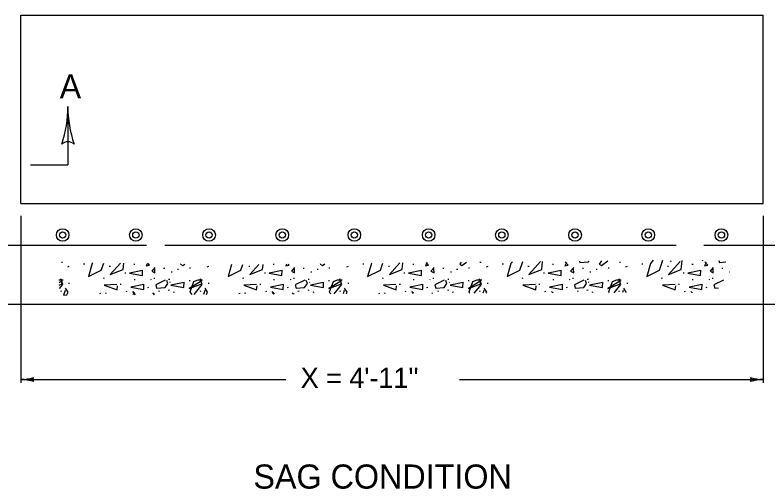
# Model space of a CAD drawing. Extents: x 1007 to 1035.5, y 1000.5 to 1021.5.
# Drawn here: x 1023.76 to 1031.24, y 1011.48 to 1016.2 of the extents above; entities that cross this region are included whole.
import ezdxf

# ---------------------------------------------------------------- set-up
doc = ezdxf.new("R2010")
doc.units = 0
doc.layers.add('Level 1', color=7, linetype='Continuous')

msp = doc.modelspace()

# ---------------------------------------------------------------- linework, layer by layer
at = {"layer": 'Level 1'}
for p, q in [((1023.8196, 1016.1964), (1031.1946, 1016.1964)), ((1023.8196, 1014.3214), (1023.8196, 1016.1964)), ((1031.1946, 1014.3214), (1031.1946, 1016.1964)), ((1024.2863, 1015.2878), (1024.2863, 1014.7066)), ((1023.9132, 1014.7066), (1024.2863, 1014.7066)), ((1023.8196, 1014.3214), (1031.1946, 1014.3214)), ((1023.8196, 1014.1985), (1023.8196, 1012.5367)), ((1031.1946, 1014.1985), (1031.1946, 1012.5367)), ((1023.4196, 1013.9063), (1025.068, 1013.9063)), ((1025.2503, 1013.9063), (1030.3305, 1013.9063)), ((1030.6042, 1013.9063), (1031.5946, 1013.9063)), ((1022.8196, 1013.3214), (1032.1946, 1013.3214)), ((1023.8196, 1012.5714), (1026.4516, 1012.5714)), ((1028.1756, 1012.5714), (1031.1946, 1012.5714))]:
    msp.add_line(p, q, dxfattribs=at)
for points in [[(1028.7035, 1013.7428), (1028.6888, 1013.724)], [(1028.7782, 1013.6587), (1028.8068, 1013.7439)], [(1028.9822, 1013.7441), (1028.8675, 1013.616)], [(1028.9942, 1013.6667), (1029.0027, 1013.746)], [(1029.2407, 1013.7348), (1029.2247, 1013.7015), (1029.2567, 1013.7095), (1029.2273, 1013.7428)], [(1029.3697, 1013.7499), (1029.3734, 1013.7363)], [(1029.3734, 1013.7363), (1029.4574, 1013.743)], [(1029.4574, 1013.743), (1029.4632, 1013.7509)], [(1029.5896, 1013.7523), (1029.5663, 1013.72)], [(1029.5877, 1013.704), (1029.6523, 1013.7529)], [(1030.1017, 1013.7578), (1030.0754, 1013.724)], [(1030.1648, 1013.6587), (1030.1984, 1013.7588)], [(1030.3688, 1013.7441), (1030.2541, 1013.616), (1030.3808, 1013.6667), (1030.3901, 1013.7534)], [(1030.2812, 1013.748), (1030.2705, 1013.7467)], [(1030.5953, 1013.7546), (1030.5847, 1013.7533)], [(1030.6273, 1013.7348), (1030.6113, 1013.7015), (1030.6433, 1013.7095), (1030.6139, 1013.7428)], [(1030.7549, 1013.7552), (1030.76, 1013.7363)], [(1030.76, 1013.7363), (1030.8221, 1013.7413)], [(1024.2318, 1013.7349), (1024.2318, 1013.7348), (1024.2212, 1013.7336)], [(1024.2973, 1013.696), (1024.2813, 1013.6893)], [(1024.4534, 1013.7186), (1024.4428, 1013.7173)], [(1024.5291, 1013.724), (1024.4917, 1013.5973)], [(1024.5348, 1013.7312), (1024.5291, 1013.724)], [(1024.6184, 1013.6587), (1024.6424, 1013.7298)], [(1024.7087, 1013.6957), (1024.698, 1013.6943)], [(1024.8079, 1013.7278), (1024.7078, 1013.616)], [(1024.7078, 1013.616), (1024.8344, 1013.6667)], [(1024.8344, 1013.6667), (1024.841, 1013.7274)], [(1024.9508, 1013.7153), (1024.9402, 1013.7139)], [(1025.0761, 1013.7246), (1025.0649, 1013.7015)], [(1025.0649, 1013.7015), (1025.0969, 1013.7095)], [(1025.0969, 1013.7095), (1025.0838, 1013.7245)], [(1025.1518, 1013.6867), (1025.1198, 1013.6493), (1025.1518, 1013.6333), (1025.1505, 1013.6707)], [(1025.2486, 1013.676), (1025.2379, 1013.6747)], [(1025.3861, 1013.6662), (1025.3754, 1013.6648)], [(1025.407, 1013.7205), (1025.4066, 1013.72)], [(1025.4066, 1013.72), (1025.4279, 1013.704)], [(1025.4279, 1013.704), (1025.4492, 1013.72)], [(1025.5038, 1013.6793), (1025.4932, 1013.6779)], [(1025.6839, 1013.696), (1025.6679, 1013.6893)], [(1025.9128, 1013.7143), (1025.8783, 1013.5973)], [(1026.005, 1013.6587), (1026.0238, 1013.7143)], [(1026.0953, 1013.6957), (1026.0846, 1013.6943)], [(1026.1839, 1013.716), (1026.0943, 1013.616)], [(1026.0943, 1013.616), (1026.221, 1013.6667)], [(1026.221, 1013.6667), (1026.2264, 1013.7165)], [(1026.3374, 1013.7153), (1026.3268, 1013.7139)], [(1026.4599, 1013.719), (1026.4515, 1013.7015)], [(1026.4515, 1013.7015), (1026.4835, 1013.7095)], [(1026.4835, 1013.7095), (1026.475, 1013.7191)], [(1026.5384, 1013.6867), (1026.5064, 1013.6493), (1026.5384, 1013.6333), (1026.5371, 1013.6707)], [(1026.6352, 1013.676), (1026.6245, 1013.6747)], [(1026.7727, 1013.6662), (1026.762, 1013.6648)], [(1026.7951, 1013.7225), (1026.7932, 1013.72)], [(1026.7932, 1013.72), (1026.8145, 1013.704)], [(1026.8145, 1013.704), (1026.8397, 1013.723)], [(1026.8904, 1013.6793), (1026.8798, 1013.6779)], [(1027.0705, 1013.696), (1027.0545, 1013.6893)], [(1027.2266, 1013.7186), (1027.2159, 1013.7173)], [(1027.3023, 1013.724), (1027.2648, 1013.5973)], [(1027.3054, 1013.7279), (1027.3023, 1013.724)], [(1027.3916, 1013.6587), (1027.4153, 1013.7292)], [(1027.4818, 1013.6957), (1027.4712, 1013.6943)], [(1027.5838, 1013.7309), (1027.4809, 1013.616)], [(1027.4809, 1013.616), (1027.6076, 1013.6667)], [(1027.6076, 1013.6667), (1027.6145, 1013.7313)], [(1027.724, 1013.7153), (1027.7133, 1013.7139)], [(1027.8536, 1013.7338), (1027.8381, 1013.7015)], [(1027.8381, 1013.7015), (1027.8701, 1013.7095)], [(1027.8701, 1013.7095), (1027.8487, 1013.7338)], [(1027.925, 1013.6867), (1027.893, 1013.6493), (1027.925, 1013.6333), (1027.9237, 1013.6707)], [(1028.0218, 1013.676), (1028.0111, 1013.6747)], [(1028.1593, 1013.6662), (1028.1486, 1013.6648)], [(1028.1923, 1013.7374), (1028.1798, 1013.72)], [(1028.1798, 1013.72), (1028.2011, 1013.704)], [(1028.2011, 1013.704), (1028.2459, 1013.738)], [(1028.277, 1013.6793), (1028.2663, 1013.6779)], [(1028.3916, 1013.7349), (1028.3809, 1013.7336)], [(1028.4571, 1013.696), (1028.4411, 1013.6893)], [(1028.6132, 1013.7186), (1028.6025, 1013.7173)], [(1028.6888, 1013.724), (1028.6514, 1013.5973)], [(1028.8684, 1013.6957), (1028.8578, 1013.6943)], [(1028.8675, 1013.616), (1028.9942, 1013.6667)], [(1029.1106, 1013.7153), (1029.0999, 1013.7139)], [(1029.3116, 1013.6867), (1029.2796, 1013.6493), (1029.3116, 1013.6333), (1029.3103, 1013.6707)], [(1029.4083, 1013.676), (1029.3977, 1013.6747)], [(1029.5458, 1013.6662), (1029.5352, 1013.6648)], [(1029.5663, 1013.72), (1029.5877, 1013.704)], [(1029.6636, 1013.6793), (1029.6529, 1013.6779)], [(1029.7782, 1013.7349), (1029.7675, 1013.7336)], [(1029.8437, 1013.696), (1029.8277, 1013.6893)], [(1029.9998, 1013.7186), (1029.9891, 1013.7173)], [(1030.0754, 1013.724), (1030.038, 1013.5973)], [(1030.255, 1013.6957), (1030.2443, 1013.6943)], [(1030.4972, 1013.7153), (1030.4865, 1013.7139)], [(1030.6982, 1013.6867), (1030.6662, 1013.6493), (1030.6982, 1013.6333), (1030.6968, 1013.6707)], [(1030.7949, 1013.676), (1030.7843, 1013.6747)], [(1024.4917, 1013.5973), (1024.6184, 1013.6587)], [(1024.8625, 1013.6302), (1024.8518, 1013.6288)], [(1025.0278, 1013.656), (1024.8984, 1013.6293), (1025.0265, 1013.6067), (1025.0278, 1013.6573)], [(1025.3239, 1013.64), (1025.3132, 1013.6387)], [(1025.8783, 1013.5973), (1026.005, 1013.6587)], [(1026.2491, 1013.6302), (1026.2384, 1013.6288)], [(1026.4144, 1013.656), (1026.285, 1013.6293), (1026.4131, 1013.6067), (1026.4144, 1013.6573)], [(1026.7105, 1013.64), (1026.6998, 1013.6387)], [(1027.2648, 1013.5973), (1027.3916, 1013.6587)], [(1027.6357, 1013.6302), (1027.625, 1013.6288)], [(1027.801, 1013.656), (1027.6716, 1013.6293), (1027.7997, 1013.6067), (1027.801, 1013.6573)], [(1028.0971, 1013.64), (1028.0863, 1013.6387)], [(1028.6514, 1013.5973), (1028.7782, 1013.6587)], [(1029.0223, 1013.6302), (1029.0116, 1013.6288)], [(1029.1876, 1013.656), (1029.0582, 1013.6293), (1029.1863, 1013.6067), (1029.1876, 1013.6573)], [(1029.4837, 1013.64), (1029.4729, 1013.6387)], [(1030.038, 1013.5973), (1030.1648, 1013.6587)], [(1030.4088, 1013.6302), (1030.3982, 1013.6288)], [(1030.5742, 1013.656), (1030.4448, 1013.6293), (1030.5728, 1013.6067), (1030.5742, 1013.6573)], [(1030.8616, 1013.6389), (1030.8595, 1013.6387)], [(1024.2387, 1013.5605), (1024.198, 1013.5594)], [(1024.2307, 1013.5525), (1024.1992, 1013.5331)], [(1024.2002, 1013.5105), (1024.2307, 1013.5218)], [(1024.2018, 1013.4758), (1024.2347, 1013.5165)], [(1024.2307, 1013.5218), (1024.216, 1013.5712)], [(1024.2347, 1013.5165), (1024.2187, 1013.5618)], [(1024.3038, 1013.5274), (1024.2932, 1013.5261)], [(1024.6465, 1013.5778), (1024.6358, 1013.5765)], [(1024.8167, 1013.5176), (1024.806, 1013.5163)], [(1025.0409, 1013.5173), (1024.9116, 1013.4906), (1025.0396, 1013.4679), (1025.0409, 1013.5186)], [(1024.9541, 1013.5634), (1024.9434, 1013.5621)], [(1025.1132, 1013.5672), (1025.1078, 1013.5632)], [(1025.1504, 1013.5765), (1025.1398, 1013.5752)], [(1025.2532, 1013.5585), (1025.1585, 1013.5144), (1025.1678, 1013.4798), (1025.2518, 1013.4864), (1025.2798, 1013.5251), (1025.2678, 1013.5558)], [(1025.2977, 1013.5667), (1025.287, 1013.5653)], [(1025.3052, 1013.5365), (1025.2998, 1013.5392)], [(1025.4402, 1013.5369), (1025.3108, 1013.5103), (1025.4388, 1013.4876), (1025.4402, 1013.5383)], [(1025.5006, 1013.5536), (1025.4899, 1013.5523)], [(1025.6173, 1013.5525), (1025.4919, 1013.4752), (1025.6173, 1013.5218), (1025.6026, 1013.5712)], [(1025.5346, 1013.5432), (1025.4973, 1013.4392)], [(1025.5759, 1013.5592), (1025.5346, 1013.5432)], [(1025.5403, 1013.4164), (1025.6213, 1013.5165)], [(1025.6253, 1013.5605), (1025.5759, 1013.5592)], [(1025.6213, 1013.5165), (1025.6053, 1013.5618)], [(1025.6904, 1013.5274), (1025.6798, 1013.5261)], [(1026.0331, 1013.5778), (1026.0224, 1013.5765)], [(1026.2033, 1013.5176), (1026.1926, 1013.5163)], [(1026.4275, 1013.5173), (1026.2982, 1013.4906), (1026.4262, 1013.4679), (1026.4275, 1013.5186)], [(1026.3407, 1013.5634), (1026.33, 1013.5621)], [(1026.4998, 1013.5672), (1026.4944, 1013.5632)], [(1026.537, 1013.5765), (1026.5263, 1013.5752)], [(1026.6398, 1013.5585), (1026.5451, 1013.5144), (1026.5544, 1013.4798), (1026.6384, 1013.4864), (1026.6664, 1013.5251), (1026.6544, 1013.5558)], [(1026.6843, 1013.5667), (1026.6736, 1013.5653)], [(1026.6918, 1013.5365), (1026.6864, 1013.5392)], [(1026.8268, 1013.5369), (1026.6973, 1013.5103), (1026.8254, 1013.4876), (1026.8268, 1013.5383)], [(1026.8872, 1013.5536), (1026.8765, 1013.5523)], [(1027.0038, 1013.5525), (1026.8785, 1013.4752), (1027.0038, 1013.5218), (1026.9892, 1013.5712)], [(1026.9212, 1013.5432), (1026.8838, 1013.4392)], [(1026.9625, 1013.5592), (1026.9212, 1013.5432)], [(1026.9318, 1013.4226), (1027.0078, 1013.5165)], [(1027.0118, 1013.5605), (1026.9625, 1013.5592)], [(1027.0078, 1013.5165), (1026.9918, 1013.5618)], [(1027.077, 1013.5274), (1027.0663, 1013.5261)], [(1027.4197, 1013.5778), (1027.409, 1013.5765)], [(1027.5898, 1013.5176), (1027.5792, 1013.5163)], [(1027.8141, 1013.5173), (1027.6848, 1013.4906), (1027.8128, 1013.4679), (1027.8141, 1013.5186)], [(1027.7273, 1013.5634), (1027.7166, 1013.5621)], [(1027.8863, 1013.5672), (1027.881, 1013.5632)], [(1027.9236, 1013.5765), (1027.9129, 1013.5752)], [(1028.0263, 1013.5585), (1027.9317, 1013.5144), (1027.941, 1013.4798), (1028.025, 1013.4864), (1028.053, 1013.5251), (1028.041, 1013.5558)], [(1028.0708, 1013.5667), (1028.0602, 1013.5653)], [(1028.0783, 1013.5365), (1028.073, 1013.5392)], [(1028.2133, 1013.5369), (1028.0839, 1013.5103), (1028.212, 1013.4876), (1028.2133, 1013.5383)], [(1028.2738, 1013.5536), (1028.2631, 1013.5523)], [(1028.3904, 1013.5525), (1028.2651, 1013.4752), (1028.3904, 1013.5218), (1028.3758, 1013.5712)], [(1028.3078, 1013.5432), (1028.2704, 1013.4392)], [(1028.3491, 1013.5592), (1028.3078, 1013.5432)], [(1028.3233, 1013.4288), (1028.3944, 1013.5165)], [(1028.3984, 1013.5605), (1028.3491, 1013.5592)], [(1028.3944, 1013.5165), (1028.3784, 1013.5618)], [(1028.4636, 1013.5274), (1028.4529, 1013.5261)], [(1028.8063, 1013.5778), (1028.7956, 1013.5765)], [(1028.9764, 1013.5176), (1028.9658, 1013.5163)], [(1029.2007, 1013.5173), (1029.0713, 1013.4906), (1029.1993, 1013.4679), (1029.2007, 1013.5186)], [(1029.1138, 1013.5634), (1029.1032, 1013.5621)], [(1029.2729, 1013.5672), (1029.2676, 1013.5632)], [(1029.3102, 1013.5765), (1029.2995, 1013.5752)], [(1029.4129, 1013.5585), (1029.3183, 1013.5144), (1029.3276, 1013.4798), (1029.4116, 1013.4864), (1029.4396, 1013.5251), (1029.4276, 1013.5558)], [(1029.4574, 1013.5667), (1029.4468, 1013.5653)], [(1029.4649, 1013.5365), (1029.4596, 1013.5392)], [(1029.5999, 1013.5369), (1029.4705, 1013.5103), (1029.5986, 1013.4876), (1029.5999, 1013.5383)], [(1029.6603, 1013.5536), (1029.6497, 1013.5523)], [(1029.777, 1013.5525), (1029.6517, 1013.4752), (1029.777, 1013.5218), (1029.7623, 1013.5712)], [(1029.6943, 1013.5432), (1029.657, 1013.4392)], [(1029.7357, 1013.5592), (1029.6943, 1013.5432)], [(1029.7149, 1013.4349), (1029.781, 1013.5165)], [(1029.785, 1013.5605), (1029.7357, 1013.5592)], [(1029.781, 1013.5165), (1029.765, 1013.5618)], [(1029.8502, 1013.5274), (1029.8395, 1013.5261)], [(1030.1928, 1013.5778), (1030.1822, 1013.5765)], [(1030.363, 1013.5176), (1030.3523, 1013.5163)], [(1030.5873, 1013.5173), (1030.4579, 1013.4906), (1030.5859, 1013.4679), (1030.5873, 1013.5186)], [(1030.5004, 1013.5634), (1030.4898, 1013.5621)], [(1030.6595, 1013.5672), (1030.6542, 1013.5632)], [(1030.6968, 1013.5765), (1030.6861, 1013.5752)], [(1030.7995, 1013.5585), (1030.7048, 1013.5144)], [(1024.222, 1013.4489), (1024.2113, 1013.4476)], [(1024.2587, 1013.4565), (1024.244, 1013.4112), (1024.276, 1013.4125), (1024.288, 1013.4392), (1024.2627, 1013.4792)], [(1024.7731, 1013.5152), (1024.6478, 1013.5098), (1024.7744, 1013.4618), (1024.7798, 1013.5032)], [(1024.8723, 1013.4456), (1024.8616, 1013.4443)], [(1024.9594, 1013.4138), (1024.9302, 1013.447)], [(1025.0883, 1013.4849), (1025.0776, 1013.4836)], [(1025.1963, 1013.4489), (1025.1856, 1013.4476)], [(1025.2944, 1013.4588), (1025.2838, 1013.4574)], [(1025.6086, 1013.4489), (1025.5979, 1013.4476)], [(1025.6453, 1013.4565), (1025.6324, 1013.4168)], [(1025.6746, 1013.4392), (1025.6493, 1013.4792)], [(1026.1597, 1013.5152), (1026.0343, 1013.5098), (1026.161, 1013.4618), (1026.1663, 1013.5032)], [(1026.2588, 1013.4456), (1026.2482, 1013.4443)], [(1026.3407, 1013.4199), (1026.3168, 1013.447)], [(1026.4748, 1013.4849), (1026.4642, 1013.4836)], [(1026.5828, 1013.4489), (1026.5722, 1013.4476)], [(1026.681, 1013.4588), (1026.6703, 1013.4574)], [(1026.9952, 1013.4489), (1026.9845, 1013.4476)], [(1027.0318, 1013.4565), (1027.021, 1013.423)], [(1027.0612, 1013.4392), (1027.0358, 1013.4792)], [(1027.5463, 1013.5152), (1027.4209, 1013.5098), (1027.5476, 1013.4618), (1027.5529, 1013.5032)], [(1027.6454, 1013.4456), (1027.6348, 1013.4443)], [(1027.7218, 1013.4261), (1027.7033, 1013.447)], [(1027.8614, 1013.4849), (1027.8508, 1013.4836)], [(1027.9694, 1013.4489), (1027.9588, 1013.4476)], [(1028.0676, 1013.4588), (1028.0569, 1013.4574)], [(1028.3818, 1013.4489), (1028.3711, 1013.4476)], [(1028.4184, 1013.4565), (1028.4095, 1013.4292)], [(1028.4478, 1013.4392), (1028.4224, 1013.4792)], [(1028.9328, 1013.5152), (1028.8075, 1013.5098), (1028.9342, 1013.4618), (1028.9395, 1013.5032)], [(1029.032, 1013.4456), (1029.0213, 1013.4443)], [(1029.1029, 1013.4322), (1029.0899, 1013.447)], [(1029.248, 1013.4849), (1029.2373, 1013.4836)], [(1029.356, 1013.4489), (1029.3453, 1013.4476)], [(1029.4542, 1013.4588), (1029.4435, 1013.4574)], [(1029.7683, 1013.4489), (1029.7577, 1013.4476)], [(1029.805, 1013.4565), (1029.7981, 1013.4353)], [(1029.8343, 1013.4392), (1029.809, 1013.4792)], [(1030.3194, 1013.5152), (1030.1941, 1013.5098), (1030.3208, 1013.4618), (1030.3261, 1013.5032)], [(1030.4186, 1013.4456), (1030.4079, 1013.4443)], [(1030.4841, 1013.4383), (1030.4765, 1013.447)], [(1030.6346, 1013.4849), (1030.6239, 1013.4836)], [(1030.7048, 1013.5144), (1030.7142, 1013.4798)], [(1030.7142, 1013.4798), (1030.7493, 1013.4826)], [(1024.6105, 1013.426), (1024.5998, 1013.4247)], [(1024.6662, 1013.4293), (1024.6554, 1013.4279)], [(1024.9435, 1013.439), (1024.9313, 1013.4137)], [(1025.1468, 1013.4147), (1025.1298, 1013.4339)], [(1025.1431, 1013.4259), (1025.1377, 1013.4146)], [(1025.3435, 1013.4391), (1025.3328, 1013.4378)], [(1025.4973, 1013.4392), (1025.5193, 1013.4163)], [(1025.6646, 1013.4169), (1025.6746, 1013.4392)], [(1025.9971, 1013.426), (1025.9864, 1013.4247)], [(1026.0528, 1013.4293), (1026.042, 1013.4279)], [(1026.3301, 1013.439), (1026.3209, 1013.4198)], [(1026.528, 1013.4208), (1026.5163, 1013.4339)], [(1026.5297, 1013.4259), (1026.5273, 1013.4208)], [(1026.7301, 1013.4391), (1026.7194, 1013.4378)], [(1026.8838, 1013.4392), (1026.9, 1013.4224)], [(1027.054, 1013.4231), (1027.0612, 1013.4392)], [(1027.3837, 1013.426), (1027.373, 1013.4247)], [(1027.4393, 1013.4293), (1027.4286, 1013.4279)], [(1027.7167, 1013.439), (1027.7104, 1013.426)], [(1027.9091, 1013.4269), (1027.9029, 1013.4339)], [(1028.1167, 1013.4391), (1028.106, 1013.4378)], [(1028.2704, 1013.4392), (1028.2806, 1013.4286)], [(1028.4433, 1013.4293), (1028.4478, 1013.4392)], [(1029.1033, 1013.439), (1029.0999, 1013.4322)], [(1029.2903, 1013.433), (1029.2895, 1013.4339)], [(1029.5033, 1013.4391), (1029.4926, 1013.4378)], [(1029.657, 1013.4392), (1029.6613, 1013.4347)], [(1029.8326, 1013.4354), (1029.8343, 1013.4392)], [(1030.4898, 1013.439), (1030.4895, 1013.4383)]]:
    msp.add_lwpolyline(points, dxfattribs=at)
for centre, radius in [((1024.2344, 1014.0089), 0.0625), ((1024.2344, 1014.0089), 0.0313), ((1024.9616, 1014.0089), 0.0625), ((1024.9616, 1014.0089), 0.0313), ((1025.6889, 1014.0089), 0.0625), ((1025.6889, 1014.0089), 0.0313), ((1026.4162, 1014.0089), 0.0625), ((1026.4162, 1014.0089), 0.0313), ((1027.1321, 1014.0089), 0.0625), ((1027.1321, 1014.0089), 0.0313), ((1027.8707, 1014.0089), 0.0625), ((1027.8707, 1014.0089), 0.0313), ((1028.5979, 1014.0089), 0.0625), ((1028.5979, 1014.0089), 0.0313), ((1029.3253, 1014.0089), 0.0625), ((1029.3253, 1014.0089), 0.0313), ((1030.0525, 1014.0089), 0.0625), ((1030.0525, 1014.0089), 0.0313), ((1030.7798, 1014.0089), 0.0625), ((1030.7798, 1014.0089), 0.0313)]:
    msp.add_circle(centre, radius, dxfattribs=at)
for centre, radius, start, end in [((1023.1145, 1015.2878), 1.1719, 341.34716, 359.99389), ((1025.4582, 1015.2878), 1.1719, 179.98778, 180), ((1025.4582, 1015.2878), 1.1719, 180, 198.66878), ((1024.2862, 1014.8421), 0.0938, 48.7746, 130.89129), ((1023.8196, 1012.962), 0.3906, 269.98778, 270), ((1023.8196, 1012.962), 0.3906, 270, 288.66878), ((1023.8196, 1012.1808), 0.3906, 71.34716, 89.99389), ((1023.9681, 1012.5714), 0.0312, 138.7746, 220.89129), ((1031.046, 1012.5715), 0.0312, 318.7746, 40.89129), ((1031.1946, 1012.1808), 0.3906, 90, 108.66878), ((1031.1946, 1012.962), 0.3906, 251.34716, 269.99389), ((1031.1946, 1012.1808), 0.3906, 89.98778, 90)]:
    msp.add_arc(centre, radius, start, end, dxfattribs=at)

# ---------------------------------------------------------------- texts
for s, height, p in [('A', 0.24, (1024.2045, 1015.3666)), ("X = 4'-11''", 0.2, (1026.5995, 1012.4881)), ('SAG CONDITION', 0.24, (1026.1295, 1011.4862))]:
    msp.add_text(s, height=height, dxfattribs=at).set_placement(p)

doc.saveas('drawing.dxf')
